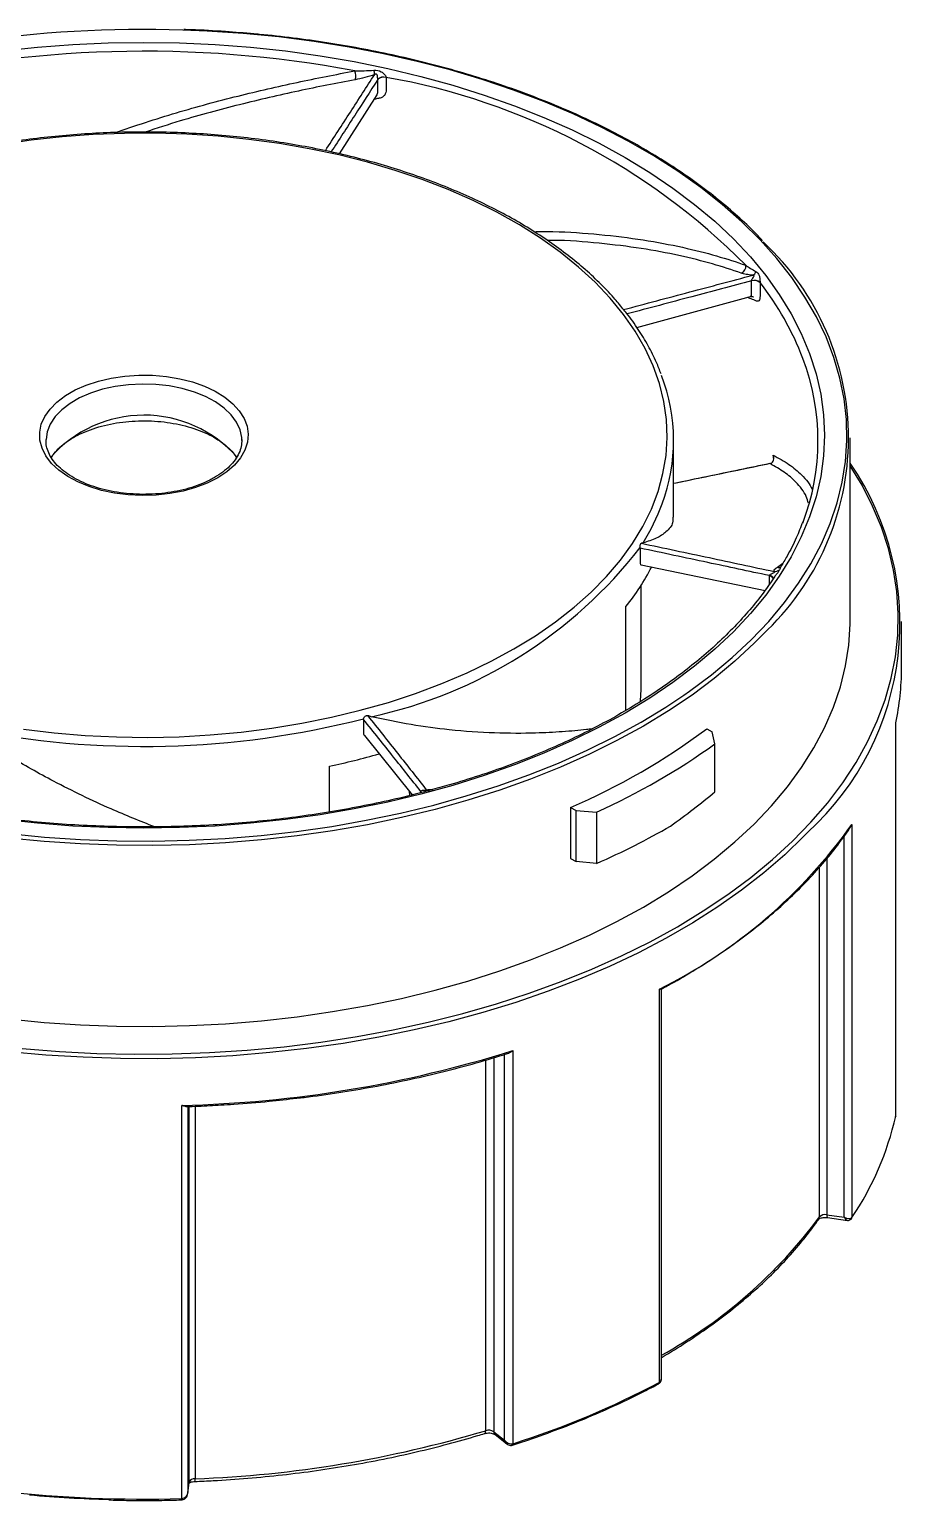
# Model space of a CAD drawing. Header units: millimetres. Extents: x 2517 to 4431, y 863 to 2540.
# Drawn here: x 3266.59 to 3288.33, y 961.48 to 998.15 of the extents above; entities that cross this region are included whole.
import ezdxf

# ---------------------------------------------------------------- set-up
doc = ezdxf.new("R2010")
doc.units = ezdxf.units.MM
doc.layers.add('实线', color=7, linetype='Continuous', lineweight=25)

msp = doc.modelspace()

# ---------------------------------------------------------------- linework, layer by layer
at = {"layer": '实线'}
for p, q in [((3275.2732, 996.5742), (3275.2732, 996.896)), ((3274.3197, 995.0454), (3275.2568, 996.5169)), ((3284.5871, 991.5603), (3284.5871, 991.8821)), ((3281.7326, 990.7155), (3284.5622, 991.4884)), ((3267.0063, 987.9247), (3267.006, 987.9019)), ((3271.886, 987.9019), (3271.8856, 987.927)), ((3282.646, 985.9931), (3282.646, 987.9019)), ((3287.046, 983.4599), (3287.046, 987.9672)), ((3281.8349, 984.8055), (3284.9248, 984.1684)), ((3285.2309, 984.743), (3285.3685, 984.8454)), ((3285.0315, 984.3217), (3285.0315, 984.5348)), ((3281.8339, 981.6998), (3281.8339, 984.2904)), ((3281.4575, 981.1791), (3281.4575, 983.762)), ((3288.326, 982.2187), (3288.326, 983.3946)), ((3288.1801, 971.0683), (3288.1801, 980.8664)), ((3288.1813, 971.0813), (3288.1813, 980.8665)), ((3274.9412, 980.5473), (3276.128, 979.0701)), ((3283.4719, 980.7191), (3283.6081, 980.6405)), ((3283.6766, 980.3439), (3283.6081, 980.6405)), ((3283.6766, 979.1506), (3283.6766, 980.3439)), ((3274.0687, 978.6456), (3274.0687, 979.7844)), ((3276.0597, 979.1552), (3276.0609, 979.054)), ((3276.3462, 979.124), (3276.3462, 979.158)), ((3280.0778, 978.7597), (3280.0778, 977.4859)), ((3280.0778, 978.7597), (3280.214, 978.6811)), ((3280.214, 978.6811), (3280.7277, 978.6416)), ((3280.214, 977.4073), (3280.214, 978.6811)), ((3280.7277, 978.6416), (3280.7277, 977.3633)), ((3287.087, 978.3355), (3287.087, 968.5375)), ((3286.8988, 968.5456), (3286.8988, 978.0515)), ((3280.0778, 977.4859), (3280.214, 977.4073)), ((3286.4668, 977.491), (3286.4668, 968.6078)), ((3280.7277, 977.3633), (3280.214, 977.4073)), ((3286.2798, 968.5528), (3286.2798, 977.266)), ((3282.2913, 964.433), (3282.2913, 974.231)), ((3282.3425, 964.5272), (3282.3425, 974.2383)), ((3278.636, 972.6979), (3278.636, 962.8999)), ((3277.9625, 963.2263), (3277.9625, 972.4631)), ((3278.1669, 972.5234), (3278.1669, 963.1991)), ((3278.4286, 962.9911), (3278.4286, 972.6009)), ((3270.3921, 961.5352), (3270.3921, 971.3332)), ((3270.5437, 971.305), (3270.5437, 961.6859)), ((3270.5748, 961.9423), (3270.5748, 971.3061)), ((3270.7231, 971.3112), (3270.7231, 962.028)), ((3288.1777, 971.0511), (3288.1789, 971.0623)), ((3288.1801, 971.0683), (3288.1794, 971.0598)), ((3286.4668, 968.6078), (3286.8988, 968.5456)), ((3286.4827, 968.539), (3286.9775, 968.4678)), ((3287.0744, 968.5035), (3287.0734, 968.5023)), ((3287.08, 968.5121), (3287.0845, 968.5177)), ((3278.1669, 963.1991), (3278.4286, 962.9911)), ((3278.1968, 963.1281), (3278.4886, 962.8962)), ((3278.6134, 962.8632), (3278.6345, 962.8678)), ((3270.5424, 961.6686), (3270.574, 961.9295)), ((3270.5437, 961.6859), (3270.5748, 961.9423)), ((3270.574, 961.9295), (3270.5748, 961.9423))]:
    msp.add_line(p, q, dxfattribs=at)
at = {"layer": '实线', "flags": 128}
for points in [[(3282.9005, 981.5543), (3283.0426, 981.654), (3283.5934, 982.0665), (3284.1067, 982.4949), (3284.581, 982.9379), (3285.0153, 983.3945), (3285.4082, 983.8633), (3285.7588, 984.3432), (3286.0662, 984.8329), (3286.3295, 985.331), (3286.548, 985.8364), (3286.7211, 986.3475), (3286.8485, 986.8631), (3286.9297, 987.3818), (3286.9645, 987.9023), (3286.9529, 988.4231), (3286.8949, 988.9428), (3286.7906, 989.4602), (3286.6403, 989.9737), (3286.4444, 990.4821), (3286.2034, 990.984), (3285.918, 991.4781), (3285.5889, 991.9631), (3285.217, 992.4376), (3284.8032, 992.9004), (3284.3488, 993.3504), (3283.8548, 993.7862), (3283.3226, 994.2068), (3282.7536, 994.611), (3282.1494, 994.9977), (3281.5114, 995.366), (3280.8415, 995.7149), (3280.1413, 996.0433), (3279.4128, 996.3505), (3278.6578, 996.6357), (3277.8784, 996.8981), (3277.0767, 997.1369), (3276.2547, 997.3516), (3275.4146, 997.5416), (3274.5588, 997.7063), (3273.6893, 997.8455), (3272.8087, 997.9585), (3271.9191, 998.0453), (3271.0229, 998.1055), (3270.4172, 998.131)], [(3265.9198, 997.6094), (3266.7929, 997.7028), (3267.6732, 997.7697), (3268.5584, 997.8099), (3269.446, 997.8233), (3270.3336, 997.8099), (3271.2188, 997.7697), (3272.0991, 997.7028), (3272.9722, 997.6094), (3273.8356, 997.4897), (3274.6869, 997.3441), (3275.5239, 997.173), (3276.3442, 996.9768), (3277.1457, 996.7562), (3277.926, 996.5116), (3278.6831, 996.2438), (3279.4148, 995.9534), (3280.1193, 995.6414), (3280.7945, 995.3085), (3281.4385, 994.9556), (3282.0497, 994.5838), (3282.6264, 994.1941), (3283.1669, 993.7874), (3283.6698, 993.365), (3284.1338, 992.9279), (3284.5575, 992.4774), (3284.9397, 992.0148), (3285.2795, 991.5412), (3285.5759, 991.058), (3285.8281, 990.5666), (3286.0354, 990.0681), (3286.1972, 989.5641), (3286.3131, 989.0559), (3286.3828, 988.5449), (3286.406, 988.0325), (3286.3828, 987.5201), (3286.3131, 987.0091), (3286.1972, 986.5009), (3286.0354, 985.9969), (3285.8281, 985.4985), (3285.5759, 985.007), (3285.2795, 984.5238), (3284.9397, 984.0502), (3284.5575, 983.5876), (3284.1338, 983.1371), (3283.6698, 982.7001), (3283.1669, 982.2776), (3282.6264, 981.871), (3282.0497, 981.4812), (3281.4385, 981.1094), (3280.7945, 980.7565), (3280.1193, 980.4236), (3279.4148, 980.1116), (3278.6831, 979.8213), (3277.926, 979.5534), (3277.1457, 979.3088), (3276.3442, 979.0882), (3275.5239, 978.892), (3274.6869, 978.7209), (3273.8356, 978.5753), (3272.9722, 978.4557), (3272.0991, 978.3622), (3271.2188, 978.2953), (3270.3336, 978.2551), (3269.446, 978.2417), (3268.5584, 978.2551), (3267.6732, 978.2953), (3266.7929, 978.3622), (3265.9198, 978.4557)], [(3275.2591, 996.525), (3275.2702, 996.5483), (3275.2732, 996.5742), (3275.2732, 996.5742), (3275.2732, 996.5742)], [(3278.6667, 982.7095), (3279.2016, 983.0374), (3279.7016, 983.3831), (3280.1649, 983.7455), (3280.5898, 984.1233), (3280.9749, 984.515), (3281.3186, 984.9193), (3281.6199, 985.3348), (3281.8776, 985.7599), (3282.0907, 986.1932), (3282.2587, 986.633), (3282.3807, 987.0778), (3282.4565, 987.5261), (3282.4856, 987.9762), (3282.4681, 988.4265), (3282.404, 988.8754), (3282.2935, 989.3212), (3282.137, 989.7625), (3281.9351, 990.1975), (3281.6884, 990.6248), (3281.398, 991.0428), (3281.0647, 991.4501), (3280.6899, 991.8451), (3280.2748, 992.2264), (3279.8209, 992.5928), (3279.3299, 992.9428), (3278.8036, 993.2753), (3278.2437, 993.5889), (3277.6523, 993.8827), (3277.0316, 994.1556), (3276.3837, 994.4065), (3275.711, 994.6346), (3275.0158, 994.8391), (3274.3007, 995.0192), (3273.5682, 995.1743), (3272.821, 995.3038), (3272.0617, 995.4073), (3271.293, 995.4844), (3270.5177, 995.5349), (3269.7386, 995.5584), (3268.9584, 995.5551), (3268.18, 995.5248), (3267.4061, 995.4677), (3266.6395, 995.3839), (3265.8829, 995.2739)], [(3284.5596, 991.4866), (3284.5701, 991.491), (3284.6224, 991.4896), (3284.6315, 991.487), (3284.6333, 991.4864), (3284.6341, 991.4861), (3284.6345, 991.4859), (3284.6345, 991.4859), (3284.6346, 991.4859), (3284.6346, 991.4859), (3284.6346, 991.4859), (3284.6346, 991.4859)], [(3284.5616, 991.4903), (3284.5719, 991.4952), (3284.5825, 991.5188), (3284.5871, 991.5602), (3284.5871, 991.5603), (3284.5871, 991.5603)], [(3271.2845, 986.9712), (3271.023, 986.8392), (3270.7334, 986.7285), (3270.4209, 986.6411), (3270.0909, 986.5785), (3269.7494, 986.5418), (3269.4026, 986.5318), (3269.0564, 986.5485), (3268.7173, 986.5917), (3268.3911, 986.6606), (3268.0838, 986.7541), (3267.8008, 986.8703), (3267.5471, 987.0072), (3267.3273, 987.1625), (3267.1454, 987.3333), (3267.0045, 987.5165), (3266.9071, 987.709), (3266.8551, 987.9072), (3266.8493, 988.1077), (3266.8898, 988.3069), (3266.9759, 988.5011), (3267.1062, 988.687), (3267.2782, 988.8612), (3267.4888, 989.0206), (3267.7344, 989.1624), (3268.0106, 989.284), (3268.3123, 989.3833), (3268.6343, 989.4584), (3268.9708, 989.5082), (3269.3157, 989.5316), (3269.663, 989.5282), (3270.0064, 989.4982), (3270.3398, 989.442), (3270.6572, 989.3606), (3270.9531, 989.2556), (3271.222, 989.1287), (3271.4593, 988.9823), (3271.6606, 988.8189), (3271.8224, 988.6415), (3271.9418, 988.4532), (3272.0166, 988.2574), (3272.0456, 988.0576), (3272.0282, 987.8573), (3271.9647, 987.6602), (3271.8563, 987.4697), (3271.7049, 987.2893), (3271.5131, 987.1221), (3271.2845, 986.9712)], [(3271.8856, 987.927), (3271.8827, 987.9756), (3271.8412, 988.1706), (3271.7531, 988.3605), (3271.6201, 988.5413), (3271.4447, 988.7098), (3271.2305, 988.8625), (3270.9815, 988.9965), (3270.7027, 989.1093), (3270.3994, 989.1985), (3270.0775, 989.2624), (3269.7434, 989.2999), (3269.4034, 989.3102), (3269.0643, 989.2931), (3268.7326, 989.2489), (3268.4148, 989.1785), (3268.1171, 989.0832), (3267.8452, 988.9649), (3267.6045, 988.826), (3267.3996, 988.669), (3267.2346, 988.4972), (3267.1126, 988.3137), (3267.036, 988.1222), (3267.0064, 987.9264), (3267.0063, 987.9247)], [(3285.0421, 987.3264), (3285.0439, 987.3265), (3285.0475, 987.3255)], [(3282.8114, 975.8273), (3283.3857, 976.1777), (3283.9972, 976.5879), (3284.5724, 977.0151), (3285.1101, 977.4584), (3285.6088, 977.9166), (3286.0674, 978.3886), (3286.4846, 978.8732), (3286.8594, 979.3692), (3287.191, 979.8754), (3287.4785, 980.3904), (3287.7211, 980.9131), (3287.9182, 981.4422), (3288.0695, 981.9762), (3288.1745, 982.514), (3288.2328, 983.0541), (3288.2445, 983.5952), (3288.2095, 984.1359), (3288.1278, 984.675), (3287.9996, 985.2111), (3287.8254, 985.7428), (3287.6054, 986.2688), (3287.3403, 986.7879), (3287.046, 987.2752)], [(3285.0315, 984.5358), (3285.0598, 984.5278), (3285.0849, 984.5169), (3285.1057, 984.5033), (3285.1214, 984.4878), (3285.1314, 984.4709), (3285.1354, 984.4531), (3285.1355, 984.4512)], [(3281.8911, 976.2755), (3282.5152, 976.6549), (3283.1047, 977.0523), (3283.658, 977.4667), (3284.1736, 977.897), (3284.6501, 978.342), (3285.0864, 978.8007), (3285.4811, 979.2716), (3285.8333, 979.7537), (3286.1421, 980.2456), (3286.4066, 980.7461), (3286.6261, 981.2537), (3286.8, 981.7672), (3286.928, 982.2852), (3287.0095, 982.8062), (3287.0445, 983.3291), (3287.046, 983.4599)], [(3284.8593, 983.0623), (3284.6501, 982.8493), (3284.1736, 982.4043), (3283.658, 981.974), (3283.1047, 981.5596), (3282.5152, 981.1622), (3281.8911, 980.7828), (3281.2339, 980.4225), (3280.5455, 980.0822), (3279.8276, 979.7628), (3279.0823, 979.4651), (3278.3113, 979.19), (3277.5169, 978.9382), (3276.701, 978.7103), (3275.866, 978.507), (3275.0138, 978.3287), (3274.147, 978.1761), (3273.2676, 978.0493), (3272.3781, 977.9489), (3271.4809, 977.8751), (3270.5782, 977.828), (3269.6726, 977.8078), (3268.7663, 977.8145), (3267.8619, 977.8482), (3266.9616, 977.9087), (3266.068, 977.9958)], [(3266.4493, 980.7061), (3267.2137, 980.6158), (3267.986, 980.552), (3268.7635, 980.515), (3269.5435, 980.5049), (3270.3232, 980.5217), (3271.0997, 980.5655), (3271.8703, 980.6359), (3272.6322, 980.7328), (3273.3827, 980.8559), (3274.1191, 981.0047), (3274.8388, 981.1786), (3275.5392, 981.377), (3276.2177, 981.5993), (3276.8721, 981.8446), (3277.4998, 982.1121), (3278.0987, 982.4007), (3278.6667, 982.7095)], [(3266.0833, 978.1065), (3266.9729, 978.0197), (3267.8691, 977.9595), (3268.7694, 977.926), (3269.6716, 977.9193), (3270.5731, 977.9394), (3271.4716, 977.9863), (3272.3648, 978.0598), (3273.2503, 978.1597), (3274.1256, 978.2859), (3274.9885, 978.4379), (3275.8368, 978.6153), (3276.6681, 978.8177), (3277.4802, 979.0446), (3278.271, 979.2952), (3279.0385, 979.5691), (3279.7805, 979.8654), (3280.495, 980.1833), (3281.1803, 980.5221), (3281.8345, 980.8808), (3282.4558, 981.2584), (3282.9005, 981.5543)], [(3281.8144, 981.378), (3281.8187, 981.4159), (3281.8339, 981.6998)], [(3285.9802, 978.1328), (3285.893, 978.0425), (3285.4144, 977.5795), (3284.8967, 977.1308), (3284.3412, 976.6973), (3283.7492, 976.2803), (3283.1223, 975.8806), (3282.4619, 975.4994), (3281.7696, 975.1375), (3281.0472, 974.7957), (3280.2964, 974.4751), (3279.519, 974.1762), (3278.717, 973.8999), (3277.8923, 973.6469), (3277.0469, 973.4176), (3276.1829, 973.2129), (3275.3024, 973.033), (3274.4076, 972.8785), (3273.5007, 972.7497), (3272.5838, 972.6469), (3271.6593, 972.5705), (3270.7293, 972.5206), (3269.7963, 972.4972), (3268.8623, 972.5006), (3267.9298, 972.5306), (3267.001, 972.5871), (3266.0781, 972.6702)], [(3266.068, 973.4885), (3266.9616, 973.4013), (3267.8619, 973.3409), (3268.7663, 973.3072), (3269.6726, 973.3005), (3270.5782, 973.3207), (3271.4809, 973.3678), (3272.3781, 973.4416), (3273.2676, 973.542), (3274.147, 973.6688), (3275.0138, 973.8214), (3275.866, 973.9997), (3276.701, 974.203), (3277.5169, 974.4309), (3278.3113, 974.6827), (3279.0823, 974.9578), (3279.8276, 975.2555), (3280.5455, 975.5749), (3281.2339, 975.9152), (3281.8911, 976.2755)], [(3266.4125, 972.7491), (3267.3411, 972.6751), (3268.2749, 972.6279), (3269.2116, 972.6077), (3270.149, 972.6145), (3271.0845, 972.6482), (3272.016, 972.7088), (3272.9411, 972.7961), (3273.8576, 972.9099), (3274.763, 973.05), (3275.6552, 973.2159), (3276.532, 973.4073), (3277.3912, 973.6237), (3278.2306, 973.8646), (3279.0482, 974.1293), (3279.8419, 974.4172), (3280.6098, 974.7276), (3281.3499, 975.0597), (3282.0604, 975.4127), (3282.7396, 975.7856), (3282.8114, 975.8273)], [(3277.9343, 963.155), (3277.9405, 963.1579), (3277.9498, 963.1675), (3277.9567, 963.1826), (3277.961, 963.2024), (3277.9625, 963.2263)], [(3278.636, 962.8999), (3278.6336, 962.8876), (3278.6299, 962.8773), (3278.6249, 962.8693), (3278.6189, 962.8641), (3278.6135, 962.8619)], [(3278.6444, 962.9021), (3278.6437, 962.8901), (3278.6415, 962.8802), (3278.6379, 962.8726), (3278.633, 962.8677), (3278.63, 962.8663)]]:
    msp.add_lwpolyline(points, dxfattribs=at)
at = {"layer": '实线'}
for centre, radius, start, end in [((3269.4375, 968.2887), 29.8584, 88.11963, 98.51201), ((3269.4592, 969.3617), 28.2427, 79.30682, 104.0006), ((3274.4589, 996.9917), 0.27, 338.95261, 26.89872), ((3274.8232, 997.0074), 0.374, 2.53246, 19.52467), ((3275.4238, 996.7509), 0.21, 74.34891, 135.85442), ((3275.4214, 996.7514), 0.2071, 73.42095, 135.69977), ((3272.5825, 980.4822), 16.7238, 44.82307, 80.02112), ((3280.3255, 987.9659), 6.6784, 312.75572, 47.00482), ((3284.2774, 992.2384), 0.1703, 288.15467, 11.08185), ((3284.5547, 992.154), 0.1465, 294.94094, 344.83037), ((3284.6544, 991.6747), 0.2191, 48.48, 107.89407), ((3284.6533, 991.6759), 0.2165, 47.48384, 107.80976), ((3279.0469, 987.3414), 7.3021, 20.91142, 38.01747), ((3280.4741, 987.9018), 5.7689, 339.10391, 20.77137), ((3278.1276, 987.9023), 4.517, 339.55375, 21.06246), ((3269.4473, 985.4417), 3.0926, 41.39331, 138.80234), ((3281.2324, 983.3474), 7.0522, 312.31716, 34.47571), ((3277.3284, 988.18), 5.3629, 328.13365, 339.75632), ((3272.6945, 992.2923), 11.5292, 282.10884, 322.25165), ((3276.6952, 987.5532), 6.0871, 321.47707, 332.59188), ((3285.0255, 984.4218), 0.1132, 13.58548, 86.94556), ((3285.1706, 984.8006), 0.1634, 262.52464, 313.49726), ((3285.2592, 984.8872), 0.147, 258.91439, 293.99137), ((3281.9576, 982.2217), 6.3684, 347.71189, 359.9731), ((3269.4354, 1002.4455), 22.1669, 258.51915, 284.32937), ((3273.5561, 993.9763), 16.5553, 293.19965, 306.79498), ((3270.0059, 998.6542), 19.3023, 282.15089, 285.93596), ((3273.6985, 994.2231), 17.0937, 294.28127, 305.71336), ((3276.3007, 979.1201), 0.0599, 0.41303, 40.5849), ((3276.3003, 979.1189), 0.0603, 1.00363, 40.44823), ((3276.5515, 979.2843), 0.1077, 230.81428, 275.7338), ((3276.5126, 985.8369), 12.9649, 296.46951, 324.64857), ((3269.6802, 1001.217), 29.8923, 271.36471, 287.4337), ((3280.8954, 972.7129), 7.4682, 326.05031, 347.23107), ((3276.3376, 975.9335), 12.3823, 299.00962, 323.41119), ((3286.1819, 968.5512), 0.0979, 325.43812, 0.93418), ((3286.4235, 968.4096), 0.2029, 77.66345, 135.09624), ((3286.549, 968.5906), 0.084, 168.20198, 217.86342), ((3287.0294, 968.5396), 0.0576, 321.28836, 357.91208), ((3287.0412, 968.5415), 0.0493, 326.89998, 0.82586), ((3271.9773, 983.9004), 22.0313, 287.61506, 297.89364), ((3282.2458, 964.4241), 0.0387, 304.25915, 6.94741), ((3282.2593, 964.4249), 0.033, 311.94629, 14.19301), ((3269.6684, 990.8651), 28.8564, 272.09458, 286.70382), ((3278.0362, 962.9993), 0.2387, 56.79629, 108.00134), ((3278.2536, 963.1938), 0.0868, 176.51216, 229.18468), ((3269.4443, 993.9765), 32.4556, 263.72039, 271.6563), ((3270.7059, 961.8866), 0.1425, 83.04542, 156.9781), ((3270.4974, 962.0098), 0.2264, 347.36874, 4.61682), ((3269.4344, 993.7294), 32.2273, 264.94873, 268.46721), ((3270.2241, 961.5253), 0.1585, 351.03024, 3.2977), ((3270.586, 961.5534), 0.1948, 185.34567, 195.29697)]:
    msp.add_arc(centre, radius, start, end, dxfattribs=at)
for centre, major_axis, ratio, start_param, end_param in [((3269.446, 985.5144), (18.1355, 1.508), 0.6251762, 5.4678791, 5.5609278), ((3269.446, 985.5487), (18.1594, -0.2698), 0.5671246, 5.3911361, 5.5282413), ((3286.9375, 968.6352), (0.1515, -0.0947), 0.5418637, 4.7946607, 6.2455115), ((3286.9375, 968.6352), (-0.0543, 0.1663), 0.4066435, 2.0023333, 2.9434426), ((3282.1825, 964.5656), (0.1373, -0.1075), 0.7640538, 5.9996815, 6.8222138), ((3278.5581, 963.0454), (0.1373, -0.1075), 0.7640538, 4.3089396, 5.7597904), ((3278.5581, 963.0454), (-0.0125, 0.1763), 0.7779462, 1.8280789, 2.5017114), ((3270.3841, 961.6923), (0.1381, 0.0836), 0.9678817, 4.2326452, 5.683496)]:
    msp.add_ellipse(centre, major_axis=major_axis, ratio=ratio, start_param=start_param, end_param=end_param, dxfattribs=at)
for points, knots in [([(3272.1871, 998.0354), (3271.9512, 998.0556), (3271.4328, 998.1002), (3270.8483, 998.1337), (3270.5004, 998.1416), (3270.4379, 998.143)], [0, 0, 0, 0, 0.4066266, 0.8933152, 1, 1, 1, 1]), ([(3284.8628, 992.8824), (3284.7873, 992.9628), (3284.5752, 993.1888), (3284.1867, 993.5469), (3283.7017, 993.9565), (3283.1811, 994.3513), (3282.6284, 994.731), (3282.0443, 995.0946), (3281.4305, 995.4412), (3280.7883, 995.7701), (3280.1192, 996.0804), (3279.4249, 996.3714), (3278.707, 996.6425), (3277.9671, 996.893), (3277.2072, 997.1224), (3276.4289, 997.3301), (3275.6341, 997.5156), (3274.8246, 997.6784), (3274.0026, 997.8187), (3273.1692, 997.9336), (3272.5631, 998.0054), (3272.2337, 998.0317), (3272.1871, 998.0354)], [0, 0, 0, 0, 0.0295237, 0.0829361, 0.1363602, 0.1897924, 0.2432295, 0.2966692, 0.3501092, 0.4035482, 0.4569852, 0.5104198, 0.5638516, 0.6172805, 0.6707066, 0.7241299, 0.7775506, 0.830969, 0.8843852, 0.9377998, 0.9912128, 1, 1, 1, 1]), ([(3268.7123, 995.575), (3269.2272, 995.7455), (3270.2583, 996.0868), (3271.7821, 996.4937), (3273.2736, 996.8397), (3274.2232, 997.0223), (3274.6997, 997.1139)], [0, 0, 0, 0, 0.2529662, 0.5065453, 0.752415, 1, 1, 1, 1]), ([(3274.7109, 996.8948), (3274.2421, 996.8041), (3273.3014, 996.622), (3271.8377, 996.2792), (3270.5562, 995.9407), (3269.7669, 995.6826), (3269.4744, 995.5869)], [0, 0, 0, 0, 0.27801779, 0.55797674, 0.83616835, 1, 1, 1, 1]), ([(3273.9685, 995.1243), (3274.176, 995.4453), (3274.5857, 996.0794), (3274.9949, 996.7117), (3275.1969, 997.0239)], [0, 0, 0, 0, 0.5063331, 1, 1, 1, 1]), ([(3275.2732, 996.896), (3275.0818, 996.5992), (3274.6951, 995.9993), (3274.3084, 995.3981), (3274.113, 995.0943)], [0, 0, 0, 0, 0.4947759, 1, 1, 1, 1]), ([(3275.1969, 997.0239), (3275.1129, 996.9937), (3275.031, 996.9694), (3274.8693, 996.9272), (3274.7894, 996.9095), (3274.7109, 996.8948)], [0, 0, 0, 0, 0.5, 0.5, 1, 1, 1, 1]), ([(3275.1758, 997.1324), (3275.2398, 997.1384), (3275.3045, 997.1248), (3275.3867, 997.0786), (3275.4123, 997.0592), (3275.446, 997.0239), (3275.4566, 997.0109), (3275.4735, 996.9828), (3275.48, 996.9669), (3275.4805, 996.953)], [0, 0, 0, 0, 0.5, 0.5, 0.75, 0.75, 0.875, 0.875, 1, 1, 1, 1]), ([(3275.4805, 996.9499), (3275.4795, 996.8633), (3275.478, 996.7396), (3275.484, 996.5829), (3275.4441, 996.5003), (3275.379, 996.4455), (3275.286, 996.4247), (3275.2217, 996.4142), (3275.1878, 996.4086)], [0, 0, 0, 0, 0.3576546, 0.5110312, 0.6310642, 0.7515682, 0.8687964, 1, 1, 1, 1]), ([(3275.2732, 996.8971), (3275.2729, 996.9117), (3275.272, 996.9312), (3275.2692, 996.964), (3275.2673, 996.979), (3275.2607, 997.0073), (3275.2572, 997.0217), (3275.2385, 997.0351), (3275.229, 997.0363), (3275.2119, 997.0323), (3275.2042, 997.0284), (3275.1969, 997.0239)], [0, 0, 0, 0, 0.25, 0.25, 0.5, 0.5, 0.75, 0.75, 0.875, 0.875, 1, 1, 1, 1]), ([(3281.3837, 991.1841), (3281.3084, 991.2769), (3281.1269, 991.5003), (3280.7961, 991.8413), (3280.399, 992.2075), (3279.9658, 992.5596), (3279.4995, 992.8969), (3279.0014, 993.2181), (3278.4731, 993.5224), (3277.9163, 993.8088), (3277.3328, 994.0763), (3276.7246, 994.3243), (3276.0934, 994.5518), (3275.4413, 994.7584), (3274.7704, 994.9432), (3274.0828, 995.1058), (3273.3806, 995.2457), (3272.6661, 995.3624), (3271.9415, 995.4557), (3271.2091, 995.5251), (3270.4711, 995.5706), (3269.7299, 995.592), (3268.9878, 995.5891), (3268.2472, 995.5621), (3267.5103, 995.511), (3266.7795, 995.4359), (3266.0571, 995.3371), (3265.3453, 995.2149), (3264.6464, 995.0697), (3263.9626, 994.9018), (3263.296, 994.7118), (3262.6486, 994.5003), (3262.0227, 994.2679), (3261.42, 994.0153), (3260.8426, 993.7432), (3260.2922, 993.4525), (3259.7706, 993.144), (3259.2795, 992.8187), (3258.8205, 992.4775), (3258.3951, 992.1215), (3258.0049, 991.7517), (3257.6499, 991.3696), (3257.3369, 990.9752), (3257.1386, 990.7026), (3257.0562, 990.5596), (3257.053, 990.5541)], [0, 0, 0, 0, 0.0169611, 0.0408739, 0.0648096, 0.0887615, 0.1127238, 0.1366919, 0.1606621, 0.1846314, 0.2085984, 0.232562, 0.2565218, 0.2804777, 0.3044299, 0.3283784, 0.3523237, 0.3762661, 0.4002063, 0.4241445, 0.4480814, 0.4720176, 0.4959534, 0.5198894, 0.543826, 0.5677638, 0.5917033, 0.615645, 0.6395894, 0.6635371, 0.6874885, 0.7114442, 0.7354043, 0.7593693, 0.7833391, 0.8073135, 0.8312922, 0.8552739, 0.879257, 0.9032381, 0.9272133, 0.9511775, 0.9751245, 0.9990469, 1, 1, 1, 1]), ([(3279.1649, 993.1066), (3279.3244, 993.108), (3279.897, 993.113), (3280.8157, 993.0433), (3281.903, 992.9109), (3282.8769, 992.7243), (3283.7398, 992.5064), (3284.2091, 992.3498), (3284.4445, 992.2712)], [0, 0, 0, 0, 0.0709295, 0.2545413, 0.4434582, 0.6323751, 0.8155487, 1, 1, 1, 1]), ([(3284.3305, 992.0767), (3284.1003, 992.1529), (3283.6383, 992.306), (3282.7955, 992.5169), (3281.8528, 992.6971), (3280.7919, 992.8243), (3280.0008, 992.8924), (3279.5418, 992.8901), (3279.5001, 992.8899)], [0, 0, 0, 0, 0.1945352, 0.3904288, 0.5850856, 0.7797424, 0.9800062, 1, 1, 1, 1]), ([(3284.6961, 992.1157), (3284.7346, 992.0971), (3284.7636, 992.0612), (3284.7857, 991.99), (3284.7904, 991.9634), (3284.7954, 991.9188), (3284.7967, 991.9029), (3284.7987, 991.8703), (3284.7994, 991.8527), (3284.7996, 991.8387)], [0, 0, 0, 0, 0.5, 0.5, 0.75, 0.75, 0.875, 0.875, 1, 1, 1, 1]), ([(3281.3995, 991.1652), (3281.9488, 991.312), (3282.4981, 991.4583), (3283.0473, 991.6044), (3283.5704, 991.7435), (3284.0934, 991.8824), (3284.6164, 992.0212)], [0, 0, 0, 0, 0.0022615971, 0.0022615971, 0.0022615971, 0.0044154381, 0.0044154381, 0.0044154381, 0.0044154381]), ([(3284.5871, 991.8821), (3284.0899, 991.7499), (3283.057, 991.4753), (3282.0242, 991.1994), (3281.4885, 991.0562)], [0, 0, 0, 0, 0.4813682, 1, 1, 1, 1]), ([(3284.6164, 992.0212), (3284.5549, 992.0258), (3284.5031, 992.0335), (3284.4092, 992.0524), (3284.3675, 992.0637), (3284.3305, 992.0767)], [0, 0, 0, 0, 0.5, 0.5, 1, 1, 1, 1]), ([(3284.7996, 991.8356), (3284.8022, 991.7231), (3284.8055, 991.5808), (3284.7944, 991.4284), (3284.7725, 991.3804), (3284.7326, 991.3635), (3284.6531, 991.4072), (3284.5698, 991.4335), (3284.5025, 991.4581), (3284.4806, 991.4661)], [0, 0, 0, 0, 0.2930927, 0.371116, 0.447021, 0.5232616, 0.6468116, 0.8849574, 1, 1, 1, 1]), ([(3284.5871, 991.8832), (3284.587, 991.8978), (3284.5964, 991.9153), (3284.6146, 991.9445), (3284.6244, 991.9575), (3284.6423, 991.9831), (3284.6524, 991.9959), (3284.6522, 992.0139), (3284.6472, 992.0185), (3284.6329, 992.0221), (3284.6247, 992.0219), (3284.6164, 992.0212)], [0, 0, 0, 0, 0.25, 0.25, 0.5, 0.5, 0.75, 0.75, 0.875, 0.875, 1, 1, 1, 1]), ([(3282.3318, 989.5617), (3282.2957, 989.6572), (3282.2061, 989.8938), (3282.0174, 990.2647), (3281.769, 990.6728), (3281.5564, 990.9797), (3281.4154, 991.1466), (3281.3837, 991.1841)], [0, 0, 0, 0, 0.1701039, 0.421832, 0.6740267, 0.926667, 1, 1, 1, 1]), ([(3267.1399, 987.4755), (3267.1612, 987.5102), (3267.2153, 987.5983), (3267.3468, 987.7341), (3267.5257, 987.8784), (3267.7384, 988.0091), (3267.9797, 988.1242), (3268.2465, 988.2213), (3268.5341, 988.2986), (3268.8378, 988.3544), (3269.1521, 988.3876), (3269.4718, 988.3975), (3269.7911, 988.3838), (3270.1044, 988.3469), (3270.4061, 988.2874), (3270.6909, 988.2067), (3270.9538, 988.1065), (3271.1902, 987.9889), (3271.3967, 987.8566), (3271.5677, 987.7125), (3271.6872, 987.5847), (3271.7347, 987.5048), (3271.751, 987.4773)], [0, 0, 0, 0, 0.0343279, 0.0872385, 0.1394879, 0.1915037, 0.2434859, 0.2955214, 0.3476502, 0.399871, 0.452164, 0.5045015, 0.556853, 0.6091809, 0.6614485, 0.7136242, 0.7656793, 0.817594, 0.8693713, 0.9210645, 0.9727747, 1, 1, 1, 1]), ([(3271.2045, 986.9791), (3271.1655, 986.9575), (3271.052, 986.8945), (3270.8419, 986.8022), (3270.5695, 986.7102), (3270.2769, 986.6386), (3269.9699, 986.5889), (3269.6535, 986.5619), (3269.3334, 986.5584), (3269.0152, 986.5785), (3268.7045, 986.6216), (3268.4069, 986.6869), (3268.1275, 986.7731), (3267.8713, 986.8783), (3267.6427, 987.0001), (3267.4455, 987.1359), (3267.2825, 987.2825), (3267.1557, 987.4369), (3267.0668, 987.5961), (3267.0126, 987.7582), (3267.0085, 987.8668), (3267.0065, 987.9215)], [0, 0, 0, 0, 0.0280529, 0.0817608, 0.1355799, 0.1894982, 0.2435072, 0.2975836, 0.3516977, 0.4058175, 0.4599009, 0.5139131, 0.5678217, 0.6215988, 0.6752283, 0.728724, 0.7821617, 0.8356596, 0.8895375, 0.9443363, 1, 1, 1, 1]), ([(3271.8854, 987.9236), (3271.8834, 987.8677), (3271.8794, 987.7549), (3271.8213, 987.586), (3271.7249, 987.4196), (3271.5887, 987.2617), (3271.4184, 987.1123), (3271.2761, 987.0237), (3271.2045, 986.9791)], [0, 0, 0, 0, 0.1694036, 0.3422844, 0.510722, 0.6747102, 0.836174, 1, 1, 1, 1]), ([(3285.0421, 987.3264), (3284.7916, 987.2743), (3283.9929, 987.1082), (3283.1942, 986.9424), (3282.646, 986.8286)], [0, 0, 0, 0, 0.31364006, 1, 1, 1, 1]), ([(3285.0483, 987.3256), (3285.0723, 987.3308), (3285.0927, 987.3429), (3285.1222, 987.3744), (3285.1318, 987.3935), (3285.1476, 987.4541), (3285.1417, 987.4975), (3285.1248, 987.538)], [0, 0, 0, 0, 0.25, 0.25, 0.5, 0.5, 1, 1, 1, 1]), ([(3285.1348, 987.4595), (3285.1334, 987.485), (3285.1319, 987.5114), (3285.125, 987.5371), (3285.1248, 987.538)], [0, 0, 0, 0, 0.9646678, 1, 1, 1, 1]), ([(3285.1248, 987.538), (3285.2623, 987.4641), (3285.5379, 987.3159), (3285.8597, 987.0271), (3286.0534, 986.8118), (3286.0983, 986.6835), (3286.0991, 986.6811)], [0, 0, 0, 0, 0.3074662, 0.6163685, 0.9929481, 1, 1, 1, 1]), ([(3285.0475, 987.3255), (3284.3314, 987.1769), (3283.5309, 987.0108), (3282.7303, 986.8448), (3282.646, 986.8274)], [0, 0, 0, 0, 0.894698, 1, 1, 1, 1]), ([(3286.0046, 986.3444), (3285.9893, 986.3999), (3285.9387, 986.5832), (3285.7278, 986.8431), (3285.4197, 987.1178), (3285.1718, 987.2562), (3285.0475, 987.3255)], [0, 0, 0, 0, 0.1481636, 0.4896552, 0.7443052, 1, 1, 1, 1]), ([(3282.6269, 985.9931), (3282.6295, 985.9466), (3282.6368, 985.8175), (3282.4856, 985.634), (3282.2326, 985.4591), (3281.9998, 985.3856), (3281.883, 985.3487)], [0, 0, 0, 0, 0.1795378, 0.4982672, 0.7483843, 1, 1, 1, 1]), ([(3285.8641, 985.8722), (3285.8123, 985.7408), (3285.6995, 985.4541), (3285.5144, 985.082), (3285.369, 984.8442), (3285.3157, 984.7571)], [0, 0, 0, 0, 0.3489361, 0.7616405, 1, 1, 1, 1]), ([(3281.8101, 985.2193), (3281.8102, 985.1706), (3281.8104, 985.0598), (3281.8087, 984.929), (3281.8112, 984.8381), (3281.8205, 984.8098), (3281.8302, 984.807), (3281.835, 984.8057)], [0, 0, 0, 0, 0.3102312, 0.7072359, 0.8173292, 0.9091257, 1, 1, 1, 1]), ([(3285.0315, 984.5348), (3284.5197, 984.6439), (3284.0079, 984.7529), (3283.4962, 984.8617), (3282.9341, 984.9812), (3282.3721, 985.1004), (3281.8101, 985.2193)], [0.0002009624, 0.0002009624, 0.0002009624, 0.0002009624, 0.0022498948, 0.0022498948, 0.0022498948, 0.0045000334, 0.0045000334, 0.0045000334, 0.0045000334]), ([(3281.8107, 985.2342), (3281.8114, 985.242), (3281.8118, 985.2506), (3281.8123, 985.2591), (3281.8128, 985.2677), (3281.8133, 985.2764), (3281.8141, 985.2846), (3281.8149, 985.2933), (3281.816, 985.3018), (3281.8177, 985.3092), (3281.8194, 985.3168), (3281.8218, 985.3235), (3281.8248, 985.3288), (3281.8276, 985.3337), (3281.8311, 985.3374), (3281.8347, 985.3397), (3281.8374, 985.3414), (3281.8402, 985.3423), (3281.843, 985.3425)], [0, 0, 0, 0, 0.00003213243, 0.00003213243, 0.00003213243, 0.00006413439, 0.00006413439, 0.00006413439, 0.00009796916, 0.00009796916, 0.00009796916, 0.00013237075, 0.00013237075, 0.00013237075, 0.00016431008, 0.00016431008, 0.00016431008, 0.00018722294, 0.00018722294, 0.00018722294, 0.00018722294]), ([(3281.843, 985.3425), (3282.4074, 985.223), (3282.9719, 985.103), (3283.5364, 984.9828), (3284.074, 984.8682), (3284.6117, 984.7535), (3285.1493, 984.6386)], [0, 0, 0, 0, 0.0022615971, 0.0022615971, 0.0022615971, 0.0044154381, 0.0044154381, 0.0044154381, 0.0044154381]), ([(3285.1569, 984.502), (3285.0709, 984.3748), (3284.8844, 984.099), (3284.5507, 983.6853), (3284.1667, 983.2602), (3283.7452, 982.8467), (3283.2888, 982.4455), (3282.798, 982.0576), (3282.2741, 981.684), (3281.7184, 981.3257), (3281.1323, 980.9836), (3280.5171, 980.6585), (3279.8744, 980.3512), (3279.2057, 980.0626), (3278.5128, 979.7931), (3277.7967, 979.5446), (3277.1509, 979.3413), (3276.7369, 979.2302), (3276.5755, 979.1869)], [0, 0, 0, 0, 0.0553712, 0.1200334, 0.18464, 0.249204, 0.3137372, 0.3782497, 0.4427497, 0.5072436, 0.5717359, 0.6362295, 0.7007269, 0.7652301, 0.8297402, 0.8942577, 0.9587827, 1, 1, 1, 1]), ([(3285.0315, 984.5358), (3285.0317, 984.5504), (3285.0458, 984.5623), (3285.0744, 984.5803), (3285.0902, 984.5872), (3285.1221, 984.6008), (3285.1399, 984.6071), (3285.1583, 984.6206), (3285.1607, 984.6259), (3285.1576, 984.6336), (3285.1537, 984.6364), (3285.1493, 984.6386)], [0, 0, 0, 0, 0.25, 0.25, 0.5, 0.5, 0.75, 0.75, 0.875, 0.875, 1, 1, 1, 1]), ([(3285.1493, 984.6386), (3285.1463, 984.6587), (3285.1549, 984.6767), (3285.1839, 984.7112), (3285.2048, 984.7275), (3285.2309, 984.743)], [0, 0, 0, 0, 0.5, 0.5, 1, 1, 1, 1]), ([(3285.2831, 984.6821), (3285.2795, 984.6735), (3285.2726, 984.6566), (3285.2527, 984.6243), (3285.2231, 984.5848), (3285.1895, 984.5449), (3285.1671, 984.512), (3285.1592, 984.5004)], [0, 0, 0, 0, 0.2023219, 0.4004175, 0.5912837, 0.855548, 1, 1, 1, 1]), ([(3285.3204, 984.7552), (3285.3195, 984.7539), (3285.302, 984.7303), (3285.2923, 984.7055), (3285.2831, 984.6821)], [0, 0, 0, 0, 0.0541734, 1, 1, 1, 1]), ([(3285.3188, 984.7582), (3285.3161, 984.753), (3285.3115, 984.7443), (3285.3136, 984.7467), (3285.3145, 984.7477)], [0, 0, 0, 0, 0.5922563, 1, 1, 1, 1]), ([(3274.9199, 980.9538), (3274.9201, 980.905), (3274.9204, 980.7936), (3274.9183, 980.6664), (3274.9212, 980.5749), (3274.937, 980.5555), (3274.9427, 980.5484)], [0, 0, 0, 0, 0.3524297, 0.803436, 0.9285045, 1, 1, 1, 1]), ([(3276.3462, 979.158), (3276.1196, 979.4437), (3275.893, 979.7292), (3275.6664, 980.0146), (3275.4176, 980.3279), (3275.1688, 980.6411), (3274.9199, 980.9538)], [0.0002009624, 0.0002009624, 0.0002009624, 0.0002009624, 0.0022498948, 0.0022498948, 0.0022498948, 0.0045000334, 0.0045000334, 0.0045000334, 0.0045000334]), ([(3274.9216, 980.9682), (3274.9233, 980.9755), (3274.926, 980.9833), (3274.9295, 980.9909), (3274.933, 980.9985), (3274.9374, 981.006), (3274.9425, 981.0128), (3274.9479, 981.02), (3274.9543, 981.0267), (3274.9613, 981.0321), (3274.9684, 981.0375), (3274.9764, 981.0418), (3274.9846, 981.0444), (3274.9923, 981.0468), (3275.0004, 981.0477), (3275.0082, 981.0473), (3275.0138, 981.0469), (3275.0193, 981.0459), (3275.0246, 981.0442)], [0, 0, 0, 0, 0.00003213243, 0.00003213243, 0.00003213243, 0.00006413439, 0.00006413439, 0.00006413439, 0.00009796916, 0.00009796916, 0.00009796916, 0.00013237075, 0.00013237075, 0.00013237075, 0.00016431008, 0.00016431008, 0.00016431008, 0.00018722294, 0.00018722294, 0.00018722294, 0.00018722294]), ([(3275.0246, 981.0442), (3275.2735, 980.7301), (3275.5225, 980.4157), (3275.7715, 980.1009), (3276.0088, 979.8011), (3276.246, 979.5011), (3276.4834, 979.2008)], [0, 0, 0, 0, 0.0022615971, 0.0022615971, 0.0022615971, 0.0044154381, 0.0044154381, 0.0044154381, 0.0044154381]), ([(3280.6162, 980.7162), (3280.5687, 980.7102), (3280.3469, 980.6821), (3279.8802, 980.6416), (3279.1329, 980.6019), (3278.1983, 980.6015), (3277.1467, 980.6737), (3276.1105, 980.8082), (3275.4461, 980.949), (3275.113, 981.0197)], [0, 0, 0, 0, 0.037496, 0.1752061, 0.3129162, 0.5038348, 0.6965828, 0.8478382, 1, 1, 1, 1]), ([(3269.7143, 978.2735), (3269.3525, 978.4178), (3268.5073, 978.755), (3267.2931, 979.3485), (3266.0852, 980.0179), (3265.378, 980.4869), (3265.0233, 980.7221)], [0, 0, 0, 0, 0.2252551, 0.52622449, 0.76240465, 1, 1, 1, 1]), ([(3276.5755, 979.1869), (3276.4848, 979.1616), (3276.1431, 979.0665), (3275.5323, 978.9239), (3274.7456, 978.7597), (3273.9445, 978.6197), (3273.1325, 978.5024), (3272.3112, 978.4085), (3271.4828, 978.3383), (3270.6493, 978.2919), (3269.8128, 978.2694), (3268.9754, 978.2709), (3268.1391, 978.2963), (3267.3061, 978.3457), (3266.4785, 978.4189), (3265.6581, 978.5155), (3264.8479, 978.6366), (3264.1887, 978.7513), (3263.8055, 978.8339), (3263.6835, 978.8602)], [0, 0, 0, 0, 0.0228165, 0.0859759, 0.1491415, 0.2123128, 0.2754889, 0.3386692, 0.4018528, 0.4650389, 0.5282265, 0.5914151, 0.6546036, 0.7177908, 0.780976, 0.8441583, 0.9073369, 0.9705108, 1, 1, 1, 1]), ([(3276.3462, 979.159), (3276.3465, 979.1735), (3276.3571, 979.1795), (3276.3793, 979.1853), (3276.3918, 979.1855), (3276.419, 979.185), (3276.4341, 979.1834), (3276.4603, 979.1862), (3276.4688, 979.1889), (3276.4787, 979.1949), (3276.4814, 979.198), (3276.4834, 979.2008)], [0, 0, 0, 0, 0.25, 0.25, 0.5, 0.5, 0.75, 0.75, 0.875, 0.875, 1, 1, 1, 1]), ([(3276.4834, 979.2008), (3276.5351, 979.2059), (3276.5869, 979.2109), (3276.6486, 979.2069), (3276.6486, 979.2069)], [0, 0, 0, 0, 0.99846, 1, 1, 1, 1]), ([(3282.3365, 974.2286), (3282.4168, 974.2721), (3282.713, 974.4327), (3283.2044, 974.7231), (3283.7981, 975.1055), (3284.3595, 975.5042), (3284.8882, 975.9177), (3285.3826, 976.3453), (3285.8419, 976.786), (3286.265, 977.2387), (3286.6502, 977.7028), (3286.9081, 978.052), (3287.0375, 978.2462), (3287.0601, 978.2801)], [0, 0, 0, 0, 0.0387768, 0.1431303, 0.2474949, 0.3518619, 0.4562278, 0.5605891, 0.6649412, 0.7692785, 0.8735941, 0.9778804, 1, 1, 1, 1]), ([(3287.087, 978.3355), (3287.0868, 978.3348), (3287.0838, 978.3256), (3287.077, 978.3061), (3287.0648, 978.2901), (3287.0582, 978.2814)], [0, 0, 0, 0, 0.0357099, 0.4784057, 1, 1, 1, 1]), ([(3282.3364, 974.2288), (3282.336, 974.2282), (3282.3325, 974.2229), (3282.3156, 974.2259), (3282.2979, 974.2294), (3282.2918, 974.2309), (3282.2913, 974.231)], [0, 0, 0, 0, 0.0795496, 0.7161, 0.978809, 1, 1, 1, 1]), ([(3278.636, 972.6979), (3278.6354, 972.6974), (3278.6282, 972.6903), (3278.6035, 972.6688), (3278.5717, 972.6453), (3278.5454, 972.639), (3278.5399, 972.6377)], [0, 0, 0, 0, 0.0194285, 0.2603039, 0.8439457, 1, 1, 1, 1]), ([(3273.2546, 971.5122), (3273.3156, 971.5189), (3273.6672, 971.5571), (3274.3012, 971.6501), (3275.1539, 971.7921), (3275.9933, 971.9592), (3276.8186, 972.1482), (3277.627, 972.3601), (3278.1978, 972.5271), (3278.4985, 972.6231), (3278.5402, 972.6364)], [0, 0, 0, 0, 0.03291134, 0.18986145, 0.34681587, 0.50377539, 0.66074094, 0.8177132, 0.97469281, 1, 1, 1, 1]), ([(3270.4887, 971.3041), (3270.4827, 971.3037), (3270.4611, 971.302), (3270.4276, 971.3153), (3270.401, 971.3284), (3270.3927, 971.3329), (3270.3921, 971.3332)], [0, 0, 0, 0, 0.2113042, 0.7567424, 0.981847, 1, 1, 1, 1]), ([(3270.4887, 971.3031), (3270.5941, 971.3064), (3270.887, 971.3154), (3271.1786, 971.3335), (3271.3653, 971.3451)], [0, 0, 0, 0, 0.3599415, 1, 1, 1, 1]), ([(3271.3653, 971.3451), (3271.4729, 971.3507), (3271.875, 971.3718), (3272.5062, 971.4259), (3273.0254, 971.4858), (3273.2546, 971.5122)], [0, 0, 0, 0, 0.1694557, 0.6333651, 1, 1, 1, 1]), ([(3288.1772, 971.0487), (3288.1776, 971.0508), (3288.1784, 971.0543), (3288.1791, 971.0583), (3288.1793, 971.0599)], [0, 0, 0, 0, 0.6073811, 1, 1, 1, 1]), ([(3282.3425, 965.0511), (3282.349, 965.0548), (3282.5623, 965.1768), (3282.9637, 965.4284), (3283.5321, 965.8123), (3284.0663, 966.2129), (3284.5675, 966.6279), (3285.0337, 967.0567), (3285.4642, 967.4982), (3285.8504, 967.9434), (3286.1086, 968.2783), (3286.238, 968.461), (3286.2625, 968.4956)], [0, 0, 0, 0, 0.003818, 0.1258205, 0.2478409, 0.3698628, 0.4918772, 0.6138737, 0.7358391, 0.8577573, 0.9730828, 1, 1, 1, 1]), ([(3286.2628, 968.496), (3286.2632, 968.4966), (3286.2641, 968.4979), (3286.2823, 968.512), (3286.3194, 968.528), (3286.3714, 968.5403), (3286.4294, 968.5446), (3286.4664, 968.5408), (3286.4827, 968.539)], [0, 0, 0, 0, 0.1219936, 0.2932138, 0.4608231, 0.6431613, 0.8422772, 1, 1, 1, 1]), ([(3286.9764, 968.47), (3286.9853, 968.4683), (3287.0066, 968.4644), (3287.041, 968.4746), (3287.0638, 968.4909), (3287.0731, 968.502), (3287.0745, 968.5037)], [0, 0, 0, 0, 0.2551636, 0.6079513, 0.940711, 1, 1, 1, 1]), ([(3278.63, 962.8663), (3278.7654, 962.9107), (3279.1583, 963.0395), (3279.7925, 963.2686), (3280.524, 963.5597), (3281.2304, 963.871), (3281.8094, 964.1505), (3282.1479, 964.329), (3282.2676, 964.3921)], [0, 0, 0, 0, 0.103727, 0.3008025, 0.4979012, 0.6950114, 0.8921329, 1, 1, 1, 1]), ([(3282.2635, 964.3899), (3282.2673, 964.3918), (3282.2735, 964.3949), (3282.279, 964.3993), (3282.2812, 964.401)], [0, 0, 0, 0, 0.6113459, 1, 1, 1, 1]), ([(3282.2814, 964.4004), (3282.2937, 964.4107), (3282.3178, 964.4311), (3282.3371, 964.4764), (3282.3451, 964.5119), (3282.3417, 964.5319), (3282.3413, 964.5345)], [0, 0, 0, 0, 0.3099785, 0.608993, 0.9492218, 1, 1, 1, 1]), ([(3270.7184, 961.9603), (3270.8706, 961.9671), (3271.312, 961.987), (3272.0397, 962.0384), (3272.898, 962.1221), (3273.7483, 962.2299), (3274.5889, 962.361), (3275.4176, 962.5154), (3276.2328, 962.6926), (3277.0182, 962.8889), (3277.5819, 963.0478), (3277.8798, 963.1384), (3277.9343, 963.1549)], [0, 0, 0, 0, 0.060613, 0.1757135, 0.2908249, 0.4059412, 0.5210635, 0.6361932, 0.7513318, 0.8664804, 0.9755859, 1, 1, 1, 1]), ([(3277.9343, 963.1549), (3277.9461, 963.1581), (3277.9756, 963.166), (3278.0329, 963.1712), (3278.098, 963.1667), (3278.1522, 963.1528), (3278.1842, 963.1374), (3278.1934, 963.1306), (3278.1968, 963.1281)], [0, 0, 0, 0, 0.1306282, 0.32542, 0.530645, 0.7347005, 0.9010981, 1, 1, 1, 1]), ([(3278.4867, 962.9013), (3278.4923, 962.8957), (3278.5112, 962.8765), (3278.5528, 962.861), (3278.5912, 962.8578), (3278.6103, 962.8613), (3278.6134, 962.8619)], [0, 0, 0, 0, 0.17068561, 0.57667172, 0.93029992, 1, 1, 1, 1]), ([(3270.3982, 961.502), (3270.4152, 961.5061), (3270.449, 961.5142), (3270.4921, 961.549), (3270.5261, 961.599), (3270.5409, 961.6477), (3270.5432, 961.678), (3270.5438, 961.6851)], [0, 0, 0, 0, 0.2048868, 0.4079799, 0.6376814, 0.9154808, 1, 1, 1, 1]), ([(3270.5703, 961.9155), (3270.5699, 961.915), (3270.5687, 961.9132), (3270.5816, 961.9255), (3270.6126, 961.9407), (3270.6599, 961.9552), (3270.6984, 961.9585), (3270.7184, 961.9603)], [0, 0, 0, 0, 0.1075053, 0.3150975, 0.5279509, 0.7554641, 1, 1, 1, 1]), ([(3268.5724, 961.5019), (3268.7176, 961.4975), (3269.1582, 961.4839), (3269.7617, 961.486), (3270.219, 961.4968), (3270.3808, 961.5006)], [0, 0, 0, 0, 0.2411183, 0.7314968, 1, 1, 1, 1]), ([(3270.3758, 961.5006), (3270.3804, 961.5005), (3270.3879, 961.5005), (3270.3952, 961.5021), (3270.3981, 961.5028)], [0, 0, 0, 0, 0.6068259, 1, 1, 1, 1])]:
    msp.add_open_spline(points, degree=3, knots=knots, dxfattribs=at)
for points in [[(3274.6997, 997.1139), (3274.8554, 997.1135), (3275.0135, 997.1172), (3275.1758, 997.1324)], [(3275.2732, 996.896), (3275.2732, 996.8964), (3275.2732, 996.8967), (3275.2732, 996.8971)], [(3275.4805, 996.953), (3275.4805, 996.952), (3275.4805, 996.9509), (3275.4805, 996.9499)], [(3284.4445, 992.2712), (3284.5184, 992.2159), (3284.5984, 992.1626), (3284.6961, 992.1157)], [(3284.5871, 991.8821), (3284.5871, 991.8825), (3284.5871, 991.8828), (3284.5871, 991.8832)], [(3284.7996, 991.8387), (3284.7996, 991.8377), (3284.7996, 991.8366), (3284.7996, 991.8356)], [(3285.0483, 987.3256), (3285.048, 987.3256), (3285.0478, 987.3255), (3285.0475, 987.3255)], [(3281.8101, 985.2193), (3281.8101, 985.2239), (3281.8103, 985.229), (3281.8107, 985.2342)], [(3281.883, 985.3487), (3281.8725, 985.346), (3281.8592, 985.3439), (3281.843, 985.3425)], [(3285.0315, 984.5348), (3285.0315, 984.5351), (3285.0315, 984.5355), (3285.0315, 984.5358)], [(3274.9199, 980.9538), (3274.9199, 980.9585), (3274.9205, 980.9634), (3274.9216, 980.9682)], [(3275.113, 981.0197), (3275.0845, 981.0263), (3275.0551, 981.0344), (3275.0246, 981.0442)], [(3276.3462, 979.158), (3276.3462, 979.1583), (3276.3462, 979.1587), (3276.3462, 979.159)], [(3288.1789, 971.0623), (3288.1793, 971.0642), (3288.1797, 971.0662), (3288.1801, 971.0683)], [(3287.087, 968.5375), (3287.0882, 968.5389), (3287.0893, 968.5405), (3287.0905, 968.5422)], [(3282.2842, 964.4287), (3282.2866, 964.43), (3282.289, 964.4314), (3282.2913, 964.433)], [(3278.636, 962.8999), (3278.6388, 962.9005), (3278.6416, 962.9012), (3278.6444, 962.9021)], [(3270.3824, 961.5345), (3270.3857, 961.5346), (3270.3889, 961.5348), (3270.3921, 961.5352)]]:
    msp.add_open_spline(points, degree=3, dxfattribs=at)

doc.saveas('drawing.dxf')
